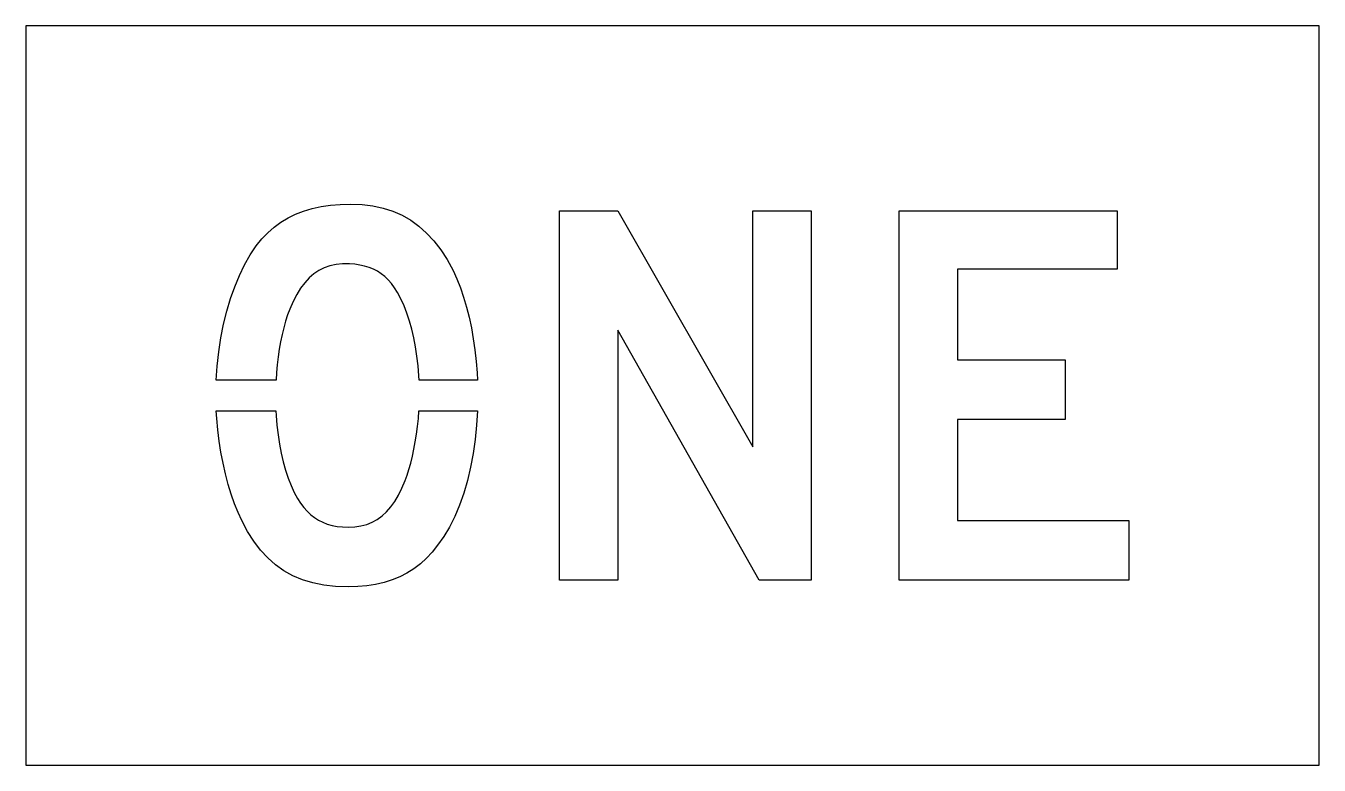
# Model space of a CAD drawing. Extents: x 0 to 21, y 0 to 12.
import ezdxf

# ---------------------------------------------------------------- set-up
doc = ezdxf.new("R2010")
doc.units = 0
doc.layers.add('CUT', color=7, linetype='Continuous')
doc.layers.add('OUTSIDE', color=1, linetype='Continuous')

msp = doc.modelspace()

# ---------------------------------------------------------------- linework, layer by layer
at = {"layer": 'CUT'}
for points in [[(6.3499, 6.6366), (6.3271, 6.7878), (6.2995, 6.9342), (6.2665, 7.0746), (6.2293, 7.209), (6.1873, 7.3368), (6.1405, 7.4568), (6.0895, 7.5696), (6.0337, 7.6734), (5.9851, 7.749), (5.9347, 7.8162), (5.8825, 7.8762), (5.8267, 7.9296), (5.7685, 7.9758), (5.7073, 8.016), (5.6425, 8.0496), (5.5735, 8.0778), (5.5009, 8.1), (5.4235, 8.1174), (5.3413, 8.1294), (5.2543, 8.1366), (5.1421, 8.1366), (5.0365, 8.1264), (4.9375, 8.1048), (4.8445, 8.0724), (4.7575, 8.0286), (4.6759, 7.9734), (4.5991, 7.9074), (4.5277, 7.8294), (4.4611, 7.74), (4.3987, 7.6386), (4.3405, 7.5252), (4.2859, 7.3998), (4.2505, 7.3068), (4.2181, 7.2066), (4.1881, 7.0998), (4.1605, 6.9876), (4.1365, 6.8706), (4.1149, 6.75), (4.0969, 6.6264), (4.0819, 6.5004), (4.0699, 6.3726), (4.0619, 6.251), (3.0923, 6.251), (3.1069, 6.4746), (3.1321, 6.7086), (3.1663, 6.936), (3.2101, 7.1562), (3.2623, 7.3686), (3.3229, 7.572), (3.3919, 7.7658), (3.4681, 7.9494), (3.5515, 8.1222), (3.6421, 8.283), (3.7387, 8.4318), (3.8311, 8.5422), (3.9289, 8.6424), (4.0321, 8.7324), (4.1419, 8.8122), (4.2583, 8.8818), (4.3807, 8.9424), (4.5109, 8.9928), (4.6477, 9.0336), (4.7929, 9.0654), (4.9453, 9.0876), (5.1061, 9.1008), (5.2759, 9.105), (5.4601, 9.0984), (5.6359, 9.0768), (5.8021, 9.0414), (5.9593, 8.9904), (6.1087, 8.925), (6.2491, 8.8446), (6.3823, 8.7486), (6.5077, 8.6376), (6.6259, 8.5104), (6.7369, 8.367), (6.8407, 8.2074), (6.9391, 8.0316), (6.9997, 7.8954), (7.0561, 7.7502), (7.1077, 7.5972), (7.1545, 7.4364), (7.1965, 7.2696), (7.2337, 7.0974), (7.2649, 6.9198), (7.2913, 6.7386), (7.3117, 6.5544), (7.3267, 6.3672), (7.3322, 6.251), (6.3844, 6.251), (6.3811, 6.3204), (6.3679, 6.4806)], [(9.6127, 3), (8.6653, 3), (8.6653, 9), (9.6127, 9), (11.8021, 5.1684), (11.8021, 9), (12.7495, 9), (12.7495, 3), (11.9071, 3), (9.6127, 7.0632)], [(17.7181, 9), (17.7181, 8.0526), (15.1285, 8.0526), (15.1285, 6.579), (16.8757, 6.579), (16.8757, 5.6106), (15.1285, 5.6106), (15.1285, 3.9684), (17.9077, 3.9684), (17.9077, 3), (14.1811, 3), (14.1811, 9)], [(7.1701, 4.6212), (7.1107, 4.4154), (7.0423, 4.2192), (6.9655, 4.0356), (6.8809, 3.8646), (6.7873, 3.7086), (6.6859, 3.5682), (6.5989, 3.4578), (6.5053, 3.3576), (6.4057, 3.2676), (6.3001, 3.1878), (6.1885, 3.1182), (6.0703, 3.0576), (5.9461, 3.0072), (5.8159, 2.9664), (5.6797, 2.9346), (5.5369, 2.9124), (5.3881, 2.8992), (5.2333, 2.895), (5.0293, 2.9016), (4.8379, 2.9232), (4.6591, 2.9586), (4.4911, 3.0096), (4.3345, 3.075), (4.1887, 3.1554), (4.0531, 3.2514), (3.9265, 3.3624), (3.8095, 3.4896), (3.7009, 3.633), (3.6001, 3.7926), (3.5071, 3.9684), (3.4459, 4.1004), (3.3883, 4.2438), (3.3349, 4.3968), (3.2857, 4.5576), (3.2413, 4.7262), (3.2017, 4.9002), (3.1681, 5.0784), (3.1393, 5.2596), (3.1165, 5.4426), (3.0997, 5.6262), (3.0928, 5.749), (4.0613, 5.749), (4.0651, 5.673), (4.0777, 5.5164), (4.0957, 5.3616), (4.1191, 5.2104), (4.1467, 5.0634), (4.1791, 4.9212), (4.2169, 4.7856), (4.2589, 4.6572), (4.3057, 4.5372), (4.3567, 4.4268), (4.4125, 4.3266), (4.4611, 4.251), (4.5127, 4.1826), (4.5673, 4.1208), (4.6255, 4.0656), (4.6867, 4.0176), (4.7521, 3.9762), (4.8211, 3.9414), (4.8943, 3.9132), (4.9723, 3.891), (5.0545, 3.8754), (5.1415, 3.8664), (5.2333, 3.8634), (5.3407, 3.8682), (5.4409, 3.8826), (5.5351, 3.9078), (5.6233, 3.9426), (5.7061, 3.9882), (5.7835, 4.0446), (5.8561, 4.1118), (5.9245, 4.1904), (5.9887, 4.2804), (6.0487, 4.3824), (6.1057, 4.4958), (6.1597, 4.6212), (6.1909, 4.7052), (6.2209, 4.8), (6.2491, 4.9032), (6.2761, 5.013), (6.3007, 5.1294), (6.3229, 5.25), (6.3427, 5.3736), (6.3595, 5.499), (6.3733, 5.6244), (6.3829, 5.749), (7.3336, 5.749), (7.3195, 5.5176), (7.2961, 5.2854), (7.2631, 5.0574), (7.2211, 4.836)]]:
    msp.add_lwpolyline(points, close=True, dxfattribs=at)
at = {"layer": 'OUTSIDE'}
msp.add_lwpolyline([(0, 0), (21, 0), (21, 12), (0, 12)], close=True, dxfattribs=at)

doc.saveas('drawing.dxf')
